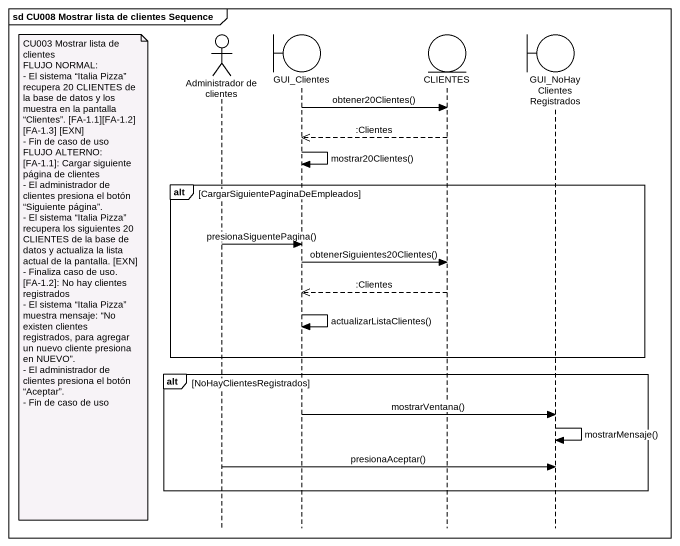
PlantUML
@startuml
mainframe sd CU008 Mostrar lista de clientes Sequence
hide footbox
actor "Administrador de clientes" as Administrador_de_clientes
boundary GUI_Clientes
entity CLIENTES
boundary GUI_NoHayClientesRegistrados

GUI_Clientes -> CLIENTES : obtener20Clientes()
CLIENTES -->> GUI_Clientes : :Clientes
GUI_Clientes -> GUI_Clientes : mostrar20Clientes()
alt CargarSiguientePaginaDeEmpleados
  Administrador_de_clientes -> GUI_Clientes : presionaSiguentePagina()
  GUI_Clientes -> CLIENTES : obtenerSiguientes20Clientes()
  note left of Administrador_de_clientes
    CU003 Mostrar lista de clientes
    FLUJO NORMAL:
    - El sistema “Italia Pizza” recupera 20 CLIENTES de la base de datos y los muestra en la pantalla “Clientes”. [FA-1.1][FA-1.2] [FA-1.3] [EXN]
    - Fin de caso de uso
    FLUJO ALTERNO:
    [FA-1.1]: Cargar siguiente página de clientes
    - El administrador de clientes presiona el botón “Siguiente página”.
    - El sistema “Italia Pizza” recupera los siguientes 20 CLIENTES de la base de datos y actualiza la lista actual de la pantalla. [EXN]
    - Finaliza caso de uso.
    [FA-1.2]: No hay clientes registrados
    - El sistema “Italia Pizza” muestra mensaje: “No existen clientes registrados, para agregar un nuevo cliente presiona en NUEVO”.
    - El administrador de clientes presiona el botón “Aceptar”.
    - Fin de caso de uso
  end note
  CLIENTES -->> GUI_Clientes : :Clientes
  GUI_Clientes -> GUI_Clientes : actualizarListaClientes()
end
alt NoHayClientesRegistrados
  GUI_Clientes -> GUI_NoHayClientesRegistrados : mostrarVentana()
  GUI_NoHayClientesRegistrados -> GUI_NoHayClientesRegistrados : mostrarMensaje()
  Administrador_de_clientes -> GUI_NoHayClientesRegistrados : presionaAceptar()
end
@enduml
